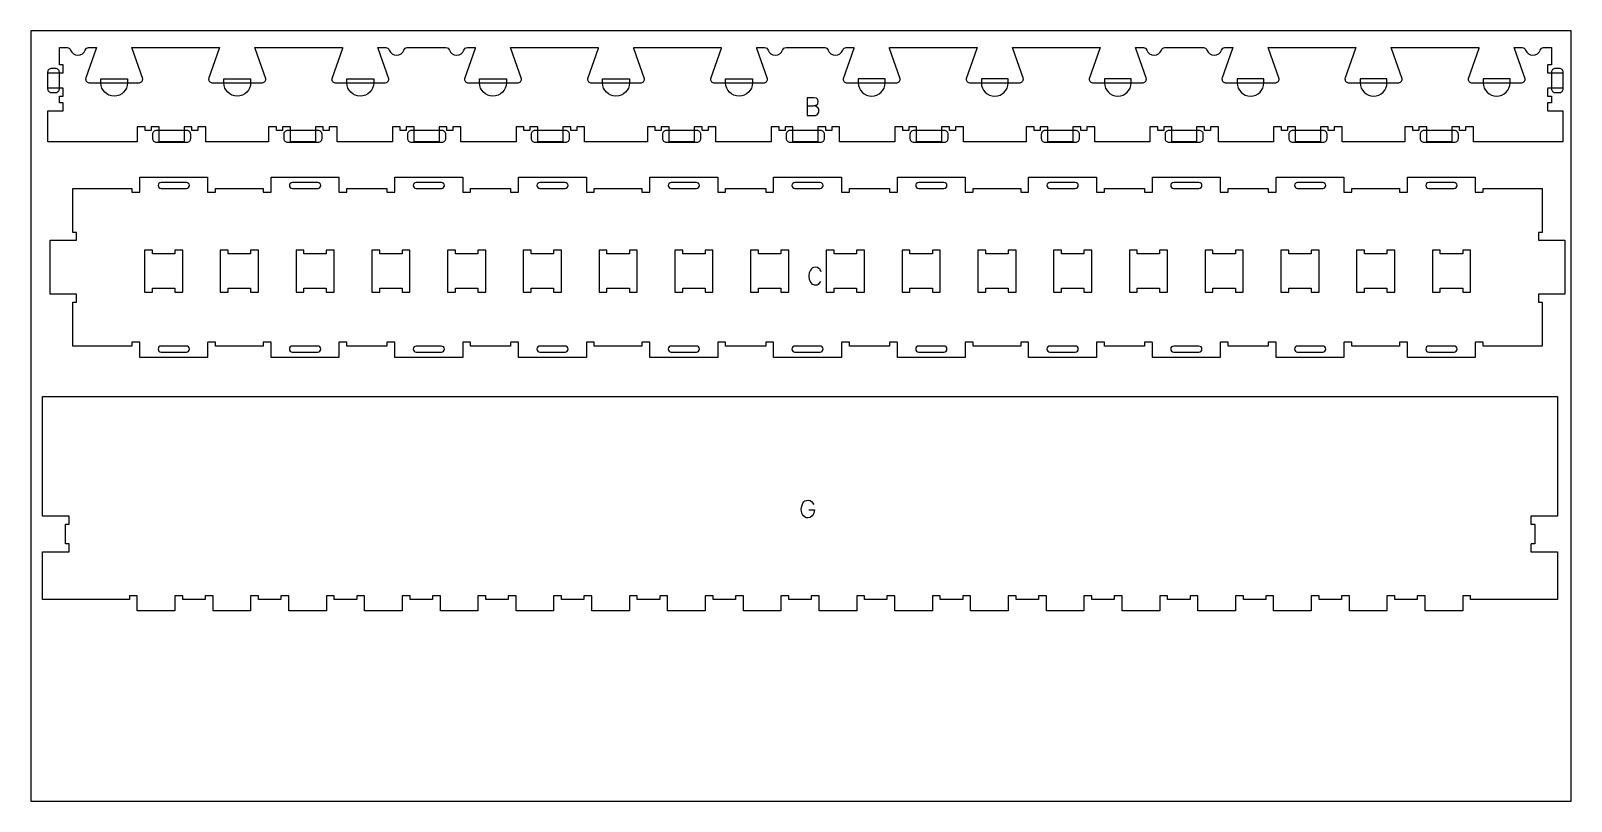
# Model space of a CAD drawing. Header units: millimetres. Extents: x -1220 to 1220, y -1930 to 4127.
# Drawn here: x -1220 to 1220, y -1930 to -710 of the extents above; entities that cross this region are included whole.
import ezdxf

# ---------------------------------------------------------------- set-up
doc = ezdxf.new("R2010")
doc.units = ezdxf.units.MM
for name, color, linetype, true_color in [('0_SHEET_SPRUCEPLY_2440X122', 1, 'Continuous', 0xff0000), ('1_ANYTOOL_1MMDEEP_LABELS_S', 2, 'Continuous', 0xffff00), ('3_ANYTOOL_CUTTHROUGH_INSID', 4, 'Continuous', 0x00ffff), ('4_ANYTOOL_CUTTHROUGH_OUTSI', 5, 'Continuous', 0x0000ff), ('5_ANYTOOL_HALF_MILL_9MM_IN', 3, 'Continuous', 0x00ff00)]:
    doc.layers.add(name, color=color, linetype=linetype, true_color=true_color)

msp = doc.modelspace()

# ---------------------------------------------------------------- linework, layer by layer
at = {"layer": '0_SHEET_SPRUCEPLY_2440X122'}
msp.add_lwpolyline([(-1220, -710), (-1220, -1930), (1220, -1930), (1220, -710)], close=True, dxfattribs=at)
at = {"layer": '1_ANYTOOL_1MMDEEP_LABELS_S'}
for points in [[(9.7, -828.8), (19.6, -828.7), (24.9, -827.3), (25.9, -826.5), (26.7, -825.3), (27.3, -822.1), (26.9, -819.5), (26.4, -818.4), (25.7, -817.6), (24.8, -816.9), (23.8, -816.4), (21, -816.1), (9.7, -816.1)], [(9.7, -816.1), (9.7, -844.1), (18.8, -844.1), (21.1, -844.1), (22.8, -844), (24.2, -843.6), (25.4, -842.8), (26.5, -841.7), (28, -839), (28.5, -836.1), (28.3, -834.3), (27.8, -832.8), (26.9, -831.6), (25.7, -830.7), (22.8, -829.3), (19.6, -828.7)], [(12.3, -1468.4), (21.4, -1468.5), (20.4, -1474), (19.4, -1476.2), (17.9, -1478), (14.5, -1480.5), (10.8, -1481.3), (8.9, -1481.2), (7, -1480.5), (3.7, -1478.1), (2.3, -1476.2), (1.3, -1473.8), (0.5, -1467.8), (1.1, -1462.8), (3, -1458), (4.4, -1456), (6.3, -1454.5), (8.7, -1453.6), (11.4, -1453.3), (14.4, -1453.8), (16.8, -1455.4), (20.3, -1460.2)]]:
    msp.add_lwpolyline(points, dxfattribs=at)
msp.add_lwpolyline([(32, -1091.5, 0.131103), (28.5, -1086.5), (25.9, -1085), (22.8, -1084.5), (20.4, -1084.7), (18.3, -1085.6), (16.5, -1086.9), (15, -1088.9), (13, -1093.4), (12.4, -1098.5), (13.1, -1103.5), (15, -1108.1), (16.5, -1110), (18.4, -1111.4), (20.6, -1112.2), (23.1, -1112.5), (25.8, -1112.1), (28, -1110.9), (31.4, -1107)], format="xyb", dxfattribs=at)
at = {"layer": '3_ANYTOOL_CUTTHROUGH_INSID'}
for points in [[(-973.6, -959.7, 1), (-973.6, -950.2), (-1013.6, -950.2, 1), (-1013.6, -959.7)], [(-765.6, -959.7, 1), (-765.6, -950.2), (-805.6, -950.2, 1), (-805.6, -959.7)], [(-569.6, -959.7, 1), (-569.6, -950.2), (-609.6, -950.2, 1), (-609.6, -959.7)], [(-373.6, -959.7, 1), (-373.6, -950.2), (-413.6, -950.2, 1), (-413.6, -959.7)], [(-165.6, -959.7, 1), (-165.6, -950.2), (-205.6, -950.2, 1), (-205.6, -959.7)], [(-9.6, -959.7), (30.4, -959.7, 1), (30.4, -950.2), (-9.6, -950.2, 1)], [(186.4, -959.7), (226.4, -959.7, 1), (226.4, -950.2), (186.4, -950.2, 1)], [(394.4, -959.7), (434.4, -959.7, 1), (434.4, -950.2), (394.4, -950.2, 1)], [(590.4, -959.7), (630.4, -959.7, 1), (630.4, -950.2), (590.4, -950.2, 1)], [(786.4, -959.7), (826.4, -959.7, 1), (826.4, -950.2), (786.4, -950.2, 1)], [(994.4, -959.7), (1034.4, -959.7, 1), (1034.4, -950.2), (994.4, -950.2, 1)], [(-973.6, -1209.2), (-1013.6, -1209.2, 1), (-1013.6, -1218.7), (-973.6, -1218.7, 1)], [(-765.6, -1209.2), (-805.6, -1209.2, 1), (-805.6, -1218.7), (-765.6, -1218.7, 1)], [(-569.6, -1209.3), (-609.6, -1209.3, 1), (-609.6, -1218.8), (-569.6, -1218.8, 1)], [(-373.6, -1209.2), (-413.6, -1209.2, 1), (-413.6, -1218.7), (-373.6, -1218.7, 1)], [(-165.6, -1209.2), (-205.6, -1209.2, 1), (-205.6, -1218.7), (-165.6, -1218.7, 1)], [(-9.6, -1209.2, 1), (-9.6, -1218.7), (30.4, -1218.7, 1), (30.4, -1209.2)], [(186.4, -1209.2, 1), (186.4, -1218.7), (226.4, -1218.7, 1), (226.4, -1209.2)], [(394.4, -1209.2, 1), (394.4, -1218.7), (434.4, -1218.7, 1), (434.4, -1209.2)], [(590.4, -1209.3, 1), (590.4, -1218.8), (630.4, -1218.8, 1), (630.4, -1209.3)], [(786.4, -1209.2, 1), (786.4, -1218.7), (826.4, -1218.7, 1), (826.4, -1209.2)], [(994.4, -1209.2, 1), (994.4, -1218.7), (1034.4, -1218.7, 1), (1034.4, -1209.2)]]:
    msp.add_lwpolyline(points, format="xyb", close=True, dxfattribs=at)
for points in [[(-1027.4, -1117.7), (-991.9, -1117.7), (-991.9, -1123.7), (-979.4, -1123.7), (-979.4, -1057.2), (-991.9, -1057.2), (-991.9, -1063.2), (-1027.4, -1063.2), (-1027.4, -1057.2), (-1039.9, -1057.2), (-1039.9, -1123.7), (-1027.4, -1123.7)], [(-907.4, -1117.7), (-871.9, -1117.7), (-871.9, -1123.7), (-859.4, -1123.7), (-859.4, -1057.2), (-871.9, -1057.2), (-871.9, -1063.2), (-907.4, -1063.2), (-907.4, -1057.2), (-919.9, -1057.2), (-919.9, -1123.7), (-907.4, -1123.7)], [(-787.4, -1117.7), (-751.9, -1117.7), (-751.9, -1123.7), (-739.4, -1123.7), (-739.4, -1057.2), (-751.9, -1057.2), (-751.9, -1063.2), (-787.4, -1063.2), (-787.4, -1057.2), (-799.9, -1057.2), (-799.9, -1123.7), (-787.4, -1123.7)], [(-667.4, -1117.7), (-631.9, -1117.7), (-631.9, -1123.7), (-619.4, -1123.7), (-619.4, -1057.2), (-631.9, -1057.2), (-631.9, -1063.2), (-667.4, -1063.2), (-667.4, -1057.2), (-679.9, -1057.2), (-679.9, -1123.7), (-667.4, -1123.7)], [(-547.4, -1117.7), (-511.9, -1117.7), (-511.9, -1123.7), (-499.4, -1123.7), (-499.4, -1057.2), (-511.9, -1057.2), (-511.9, -1063.2), (-547.4, -1063.2), (-547.4, -1057.2), (-559.9, -1057.2), (-559.9, -1123.7), (-547.4, -1123.7)], [(-427.4, -1117.7), (-391.9, -1117.7), (-391.9, -1123.7), (-379.4, -1123.7), (-379.4, -1057.2), (-391.9, -1057.2), (-391.9, -1063.2), (-427.4, -1063.2), (-427.4, -1057.2), (-439.9, -1057.2), (-439.9, -1123.7), (-427.4, -1123.7)], [(-307.4, -1117.7), (-271.9, -1117.7), (-271.9, -1123.7), (-259.4, -1123.7), (-259.4, -1057.2), (-271.9, -1057.2), (-271.9, -1063.2), (-307.4, -1063.2), (-307.4, -1057.2), (-319.9, -1057.2), (-319.9, -1123.7), (-307.4, -1123.7)], [(-187.4, -1117.7), (-151.9, -1117.7), (-151.9, -1123.7), (-139.4, -1123.7), (-139.4, -1057.2), (-151.9, -1057.2), (-151.9, -1063.2), (-187.4, -1063.2), (-187.4, -1057.2), (-199.9, -1057.2), (-199.9, -1123.7), (-187.4, -1123.7)], [(-67.4, -1117.7), (-31.9, -1117.7), (-31.9, -1123.7), (-19.4, -1123.7), (-19.4, -1057.2), (-31.9, -1057.2), (-31.9, -1063.2), (-67.4, -1063.2), (-67.4, -1057.2), (-79.9, -1057.2), (-79.9, -1123.7), (-67.4, -1123.7)], [(52.6, -1123.7), (52.6, -1117.7), (88.1, -1117.7), (88.1, -1123.7), (100.6, -1123.7), (100.6, -1057.2), (88.1, -1057.2), (88.1, -1063.2), (52.6, -1063.2), (52.6, -1057.2), (40.1, -1057.2), (40.1, -1123.7)], [(172.6, -1123.7), (172.6, -1117.7), (208.1, -1117.7), (208.1, -1123.7), (220.6, -1123.7), (220.6, -1057.2), (208.1, -1057.2), (208.1, -1063.2), (172.6, -1063.2), (172.6, -1057.2), (160.1, -1057.2), (160.1, -1123.7)], [(292.6, -1123.7), (292.6, -1117.7), (328.1, -1117.7), (328.1, -1123.7), (340.6, -1123.7), (340.6, -1057.2), (328.1, -1057.2), (328.1, -1063.2), (292.6, -1063.2), (292.6, -1057.2), (280.1, -1057.2), (280.1, -1123.7)], [(412.6, -1123.7), (412.6, -1117.7), (448.1, -1117.7), (448.1, -1123.7), (460.6, -1123.7), (460.6, -1057.2), (448.1, -1057.2), (448.1, -1063.2), (412.6, -1063.2), (412.6, -1057.2), (400.1, -1057.2), (400.1, -1123.7)], [(532.6, -1123.7), (532.6, -1117.7), (568.1, -1117.7), (568.1, -1123.7), (580.6, -1123.7), (580.6, -1057.2), (568.1, -1057.2), (568.1, -1063.2), (532.6, -1063.2), (532.6, -1057.2), (520.1, -1057.2), (520.1, -1123.7)], [(652.6, -1123.7), (652.6, -1117.7), (688.1, -1117.7), (688.1, -1123.7), (700.6, -1123.7), (700.6, -1057.2), (688.1, -1057.2), (688.1, -1063.2), (652.6, -1063.2), (652.6, -1057.2), (640.1, -1057.2), (640.1, -1123.7)], [(772.6, -1123.7), (772.6, -1117.7), (808.1, -1117.7), (808.1, -1123.7), (820.6, -1123.7), (820.6, -1057.2), (808.1, -1057.2), (808.1, -1063.2), (772.6, -1063.2), (772.6, -1057.2), (760.1, -1057.2), (760.1, -1123.7)], [(892.6, -1123.7), (892.6, -1117.7), (928.1, -1117.7), (928.1, -1123.7), (940.6, -1123.7), (940.6, -1057.2), (928.1, -1057.2), (928.1, -1063.2), (892.6, -1063.2), (892.6, -1057.2), (880.1, -1057.2), (880.1, -1123.7)], [(1012.6, -1123.7), (1012.6, -1117.7), (1048.1, -1117.7), (1048.1, -1123.7), (1060.6, -1123.7), (1060.6, -1057.2), (1048.1, -1057.2), (1048.1, -1063.2), (1012.6, -1063.2), (1012.6, -1057.2), (1000.1, -1057.2), (1000.1, -1123.7)]]:
    msp.add_lwpolyline(points, close=True, dxfattribs=at)
at = {"layer": '4_ANYTOOL_CUTTHROUGH_OUTSI'}
for points in [[(-23.7, -736.5), (37.6, -736.5, -0.317837), (43, -740.4, 0.707107), (66.1, -740.4, -0.317837), (71.5, -736.5), (83.9, -736.5), (83.7, -737.9), (66.8, -786.2), (66.8, -786.3, 0.414214), (73, -792.5), (151, -792.5, 0.414214), (157.3, -786.3), (157.3, -786.2), (140.4, -737.9), (140.1, -736.5), (278.8, -736.5), (278.6, -737.9), (261.7, -786.2), (261.7, -786.3, 0.414214), (267.9, -792.5), (345.9, -792.5, 0.414214), (352.2, -786.3), (352.2, -786.2), (335.3, -737.9), (335, -736.5), (473.7, -736.5), (473.5, -737.9), (456.6, -786.2), (456.6, -786.3, 0.414214), (462.8, -792.5), (540.8, -792.5, 0.414214), (547.1, -786.3), (547.1, -786.2), (530.2, -737.9), (529.9, -736.5), (542.3, -736.5, -0.317837), (547.8, -740.4, 0.707107), (570.9, -740.4, -0.317837), (576.3, -736.5), (637.6, -736.5, -0.317837), (643, -740.4, 0.707107), (666.1, -740.4, -0.317837), (671.5, -736.5), (683.9, -736.5), (683.7, -737.9), (666.8, -786.2), (666.8, -786.3, 0.414214), (673, -792.5), (751, -792.5, 0.414214), (757.3, -786.3), (757.3, -786.2), (740.4, -737.9), (740.1, -736.5), (878.8, -736.5), (878.6, -737.9), (861.7, -786.2), (861.7, -786.3, 0.414214), (867.9, -792.5), (945.9, -792.5, 0.414214), (952.2, -786.3), (952.2, -786.2), (935.3, -737.9), (935, -736.5), (1073.7, -736.5), (1073.5, -737.9), (1056.6, -786.2), (1056.6, -786.3, 0.414214), (1062.8, -792.5), (1140.8, -792.5, 0.414214), (1147.1, -786.3), (1147.1, -786.2), (1130.2, -737.9), (1129.9, -736.5), (1142.3, -736.5, -0.317837), (1147.8, -740.4, 0.707107), (1170.9, -740.4, -0.317837), (1176.3, -736.5), (1188.7, -736.5), (1188.7, -764), (1182.9, -764, 0.414214), (1182.7, -764.3), (1182.7, -776.3, 0.414214), (1182.9, -776.5), (1206.7, -776.5), (1206.7, -801), (1182.9, -801, 0.414214), (1182.7, -801.3), (1182.7, -813.3, 0.414214), (1182.9, -813.5), (1188.7, -813.5), (1188.7, -824), (1182.9, -824, 0.414214), (1182.7, -824.3), (1182.7, -836.3, 0.414214), (1182.9, -836.5), (1206.7, -836.5), (1206.7, -886), (1065.2, -886), (1065.2, -862.3, 0.414214), (1064.9, -862), (1052.9, -862, 0.414214), (1052.7, -862.3), (1052.7, -868), (1043.2, -868), (1043.2, -862.3, 0.414214), (1042.9, -862), (1030.9, -862, 0.414214), (1030.7, -862.3), (1030.7, -886), (991.2, -886), (991.2, -862.3, 0.414214), (990.9, -862), (978.9, -862, 0.414214), (978.7, -862.3), (978.7, -868), (969.2, -868), (969.2, -862.3, 0.414214), (968.9, -862), (956.9, -862, 0.414214), (956.7, -862.3), (956.7, -886), (857.2, -886), (857.2, -862.3, 0.414214), (856.9, -862), (844.9, -862, 0.414214), (844.7, -862.3), (844.7, -868), (835.2, -868), (835.2, -862.3, 0.414214), (834.9, -862), (822.9, -862, 0.414214), (822.7, -862.3), (822.7, -886), (783.2, -886), (783.2, -862.3, 0.414214), (782.9, -862), (770.9, -862, 0.414214), (770.7, -862.3), (770.7, -868), (761.2, -868), (761.2, -862.3, 0.414214), (760.9, -862), (748.9, -862, 0.414214), (748.7, -862.3), (748.7, -886), (661.2, -886), (661.2, -862.3, 0.414214), (660.9, -862), (648.9, -862, 0.414214), (648.7, -862.3), (648.7, -868), (639.2, -868), (639.2, -862.3, 0.414214), (638.9, -862), (626.9, -862, 0.414214), (626.7, -862.3), (626.7, -886), (587.2, -886), (587.2, -862.3, 0.414214), (586.9, -862), (574.9, -862, 0.414214), (574.7, -862.3), (574.7, -868), (565.2, -868), (565.2, -862.3, 0.414214), (564.9, -862), (552.9, -862, 0.414214), (552.7, -862.3), (552.7, -886), (465.2, -886), (465.2, -862.3, 0.414214), (464.9, -862), (452.9, -862, 0.414214), (452.7, -862.3), (452.7, -868), (443.2, -868), (443.2, -862.3, 0.414214), (442.9, -862), (430.9, -862, 0.414214), (430.7, -862.3), (430.7, -886), (391.2, -886), (391.2, -862.3, 0.414214), (390.9, -862), (378.9, -862, 0.414214), (378.7, -862.3), (378.7, -868), (369.2, -868), (369.2, -862.3, 0.414214), (368.9, -862), (356.9, -862, 0.414214), (356.7, -862.3), (356.7, -886), (257.2, -886), (257.2, -862.3, 0.414214), (256.9, -862), (244.9, -862, 0.414214), (244.7, -862.3), (244.7, -868), (235.2, -868), (235.2, -862.3, 0.414214), (234.9, -862), (222.9, -862, 0.414214), (222.7, -862.3), (222.7, -886), (183.2, -886), (183.2, -862.3, 0.414214), (182.9, -862), (170.9, -862, 0.414214), (170.7, -862.3), (170.7, -868), (161.2, -868), (161.2, -862.3, 0.414214), (160.9, -862), (148.9, -862, 0.414214), (148.7, -862.3), (148.7, -886), (61.2, -886), (61.2, -862.3, 0.414214), (60.9, -862), (48.9, -862, 0.414214), (48.7, -862.3), (48.7, -868), (39.2, -868), (39.2, -862.3, 0.414214), (38.9, -862), (26.9, -862, 0.414214), (26.7, -862.3), (26.7, -886), (-12.8, -886), (-12.8, -862.3, 0.414214), (-13.1, -862), (-25.1, -862, 0.414214), (-25.3, -862.3), (-25.3, -868), (-34.8, -868), (-34.8, -862.3, 0.414214), (-35.1, -862), (-47.1, -862, 0.414214), (-47.3, -862.3), (-47.3, -886), (-134.8, -886), (-134.8, -862.3, 0.414214), (-135.1, -862), (-147.1, -862, 0.414214), (-147.3, -862.3), (-147.3, -868), (-156.8, -868), (-156.8, -862.3, 0.414214), (-157.1, -862), (-169.1, -862, 0.414214), (-169.3, -862.3), (-169.3, -886), (-208.8, -886), (-208.8, -862.3, 0.414214), (-209.1, -862), (-221.1, -862, 0.414214), (-221.3, -862.3), (-221.3, -868), (-230.8, -868), (-230.8, -862.3, 0.414214), (-231.1, -862), (-243.1, -862, 0.414214), (-243.3, -862.3), (-243.3, -886), (-342.8, -886), (-342.8, -862.3, 0.414214), (-343.1, -862), (-355.1, -862, 0.414214), (-355.3, -862.3), (-355.3, -868), (-364.8, -868), (-364.8, -862.3, 0.414214), (-365.1, -862), (-377.1, -862, 0.414214), (-377.3, -862.3), (-377.3, -886), (-416.8, -886), (-416.8, -862.3, 0.414214), (-417.1, -862), (-429.1, -862, 0.414214), (-429.3, -862.3), (-429.3, -868), (-438.8, -868), (-438.8, -862.3, 0.414214), (-439.1, -862), (-451.1, -862, 0.414214), (-451.3, -862.3), (-451.3, -886), (-538.8, -886), (-538.8, -862.3, 0.414214), (-539.1, -862), (-551.1, -862, 0.414214), (-551.3, -862.3), (-551.3, -868), (-560.8, -868), (-560.8, -862.3, 0.414214), (-561.1, -862), (-573.1, -862, 0.414214), (-573.3, -862.3), (-573.3, -886), (-612.8, -886), (-612.8, -862.3, 0.414214), (-613.1, -862), (-625.1, -862, 0.414214), (-625.3, -862.3), (-625.3, -868), (-634.8, -868), (-634.8, -862.3, 0.414214), (-635.1, -862), (-647.1, -862, 0.414214), (-647.3, -862.3), (-647.3, -886), (-734.8, -886), (-734.8, -862.3, 0.414214), (-735.1, -862), (-747.1, -862, 0.414214), (-747.3, -862.3), (-747.3, -868), (-756.8, -868), (-756.8, -862.3, 0.414214), (-757.1, -862), (-769.1, -862, 0.414214), (-769.3, -862.3), (-769.3, -886), (-808.8, -886), (-808.8, -862.3, 0.414214), (-809.1, -862), (-821.1, -862, 0.414214), (-821.3, -862.3), (-821.3, -868), (-830.8, -868), (-830.8, -862.3, 0.414214), (-831.1, -862), (-843.1, -862, 0.414214), (-843.3, -862.3), (-843.3, -886), (-942.8, -886), (-942.8, -862.3, 0.414214), (-943.1, -862), (-955.1, -862, 0.414214), (-955.3, -862.3), (-955.3, -868), (-964.8, -868), (-964.8, -862.3, 0.414214), (-965.1, -862), (-977.1, -862, 0.414214), (-977.3, -862.3), (-977.3, -886), (-1016.8, -886), (-1016.8, -862.3, 0.414214), (-1017.1, -862), (-1029.1, -862, 0.414214), (-1029.3, -862.3), (-1029.3, -868), (-1038.8, -868), (-1038.8, -862.3, 0.414214), (-1039.1, -862), (-1051.1, -862, 0.414214), (-1051.3, -862.3), (-1051.3, -886), (-1192.8, -886), (-1192.8, -836.5), (-1169.1, -836.5, 0.414214), (-1168.8, -836.3), (-1168.8, -824.3, 0.414214), (-1169.1, -824), (-1174.8, -824), (-1174.8, -813.5), (-1169.1, -813.5, 0.414214), (-1168.8, -813.3), (-1168.8, -801.3, 0.414214), (-1169.1, -801), (-1192.8, -801), (-1192.8, -776.5), (-1169.1, -776.5, 0.414214), (-1168.8, -776.3), (-1168.8, -764.3, 0.414214), (-1169.1, -764), (-1174.8, -764), (-1174.8, -736.5), (-1162.4, -736.5, -0.317837), (-1157, -740.4, 0.707107), (-1133.9, -740.4, -0.317837), (-1128.5, -736.5), (-1116.1, -736.5), (-1116.3, -737.9), (-1133.2, -786.2), (-1133.2, -786.3, 0.414214), (-1127, -792.5), (-1049, -792.5, 0.414214), (-1042.7, -786.3), (-1042.7, -786.2), (-1059.6, -737.9), (-1059.9, -736.5), (-921.2, -736.5), (-921.4, -737.9), (-938.3, -786.2), (-938.3, -786.3, 0.414214), (-932.1, -792.5), (-854.1, -792.5, 0.414214), (-847.8, -786.3), (-847.8, -786.2), (-864.7, -737.9), (-865, -736.5), (-726.3, -736.5), (-726.5, -737.9), (-743.4, -786.2), (-743.4, -786.3, 0.414214), (-737.2, -792.5), (-659.2, -792.5, 0.414214), (-652.9, -786.3), (-652.9, -786.2), (-669.8, -737.9), (-670.1, -736.5), (-657.7, -736.5, -0.317837), (-652.2, -740.4, 0.707107), (-629.1, -740.4, -0.317837), (-623.7, -736.5), (-562.4, -736.5, -0.317837), (-557, -740.4, 0.707107), (-533.9, -740.4, -0.317837), (-528.5, -736.5), (-516.1, -736.5), (-516.3, -737.9), (-533.2, -786.2), (-533.2, -786.3, 0.414214), (-527, -792.5), (-449, -792.5, 0.414214), (-442.7, -786.3), (-442.7, -786.2), (-459.6, -737.9), (-459.9, -736.5), (-321.2, -736.5), (-321.4, -737.9), (-338.3, -786.2), (-338.3, -786.3, 0.414214), (-332.1, -792.5), (-254.1, -792.5, 0.414214), (-247.8, -786.3), (-247.8, -786.2), (-264.7, -737.9), (-265, -736.5), (-126.3, -736.5), (-126.5, -737.9), (-143.4, -786.2), (-143.4, -786.3, 0.414214), (-137.2, -792.5), (-59.2, -792.5, 0.414214), (-52.9, -786.3), (-52.9, -786.2), (-69.8, -737.9), (-70.1, -736.5), (-57.7, -736.5, -0.317837), (-52.2, -740.4, 0.707107), (-29.1, -740.4, -0.317837)], [(-119.4, -1203.5, 0.414214), (-119.6, -1203.2), (-131.6, -1203.2, 0.414214), (-131.9, -1203.5), (-131.9, -1227.2), (-239.4, -1227.2), (-239.4, -1203.5, 0.414214), (-239.6, -1203.2), (-251.6, -1203.2, 0.414214), (-251.9, -1203.5), (-251.9, -1209.2), (-327.4, -1209.2), (-327.4, -1203.5, 0.414214), (-327.6, -1203.2), (-339.6, -1203.2, 0.414214), (-339.9, -1203.5), (-339.9, -1227.2), (-447.4, -1227.2), (-447.4, -1203.5, 0.414214), (-447.6, -1203.2), (-459.6, -1203.2, 0.414214), (-459.9, -1203.5), (-459.9, -1209.2), (-523.4, -1209.3), (-523.4, -1203.5, 0.414214), (-523.6, -1203.3), (-535.6, -1203.3, 0.414214), (-535.9, -1203.5), (-535.9, -1227.3), (-643.4, -1227.3), (-643.4, -1203.5, 0.414214), (-643.6, -1203.3), (-655.6, -1203.3, 0.414214), (-655.9, -1203.5), (-655.9, -1209.3), (-719.4, -1209.2), (-719.4, -1203.5, 0.414214), (-719.6, -1203.2), (-731.6, -1203.2, 0.414214), (-731.9, -1203.5), (-731.9, -1227.2), (-839.4, -1227.2), (-839.4, -1203.5, 0.414214), (-839.6, -1203.2), (-851.6, -1203.2, 0.414214), (-851.9, -1203.5), (-851.9, -1209.2), (-927.4, -1209.2), (-927.4, -1203.5, 0.414214), (-927.6, -1203.2), (-939.6, -1203.2, 0.414214), (-939.9, -1203.5), (-939.9, -1227.2), (-1047.4, -1227.2), (-1047.4, -1203.5, 0.414214), (-1047.6, -1203.2), (-1059.6, -1203.2, 0.414214), (-1059.9, -1203.5), (-1059.9, -1209.2), (-1153.4, -1209.2), (-1153.4, -1139.7), (-1147.6, -1139.7, 0.414214), (-1147.4, -1139.5), (-1147.4, -1127.5, 0.414214), (-1147.6, -1127.2), (-1189.4, -1127.2), (-1189.4, -1041.7), (-1147.6, -1041.7, 0.414214), (-1147.4, -1041.5), (-1147.4, -1029.5, 0.414214), (-1147.6, -1029.2), (-1153.4, -1029.2), (-1153.4, -959.7), (-1059.9, -959.7), (-1059.9, -965.5, 0.414214), (-1059.6, -965.7), (-1047.6, -965.7, 0.414214), (-1047.4, -965.5), (-1047.4, -941.7), (-939.9, -941.7), (-939.9, -965.5, 0.414214), (-939.6, -965.7), (-927.6, -965.7, 0.414214), (-927.4, -965.5), (-927.4, -959.7), (-851.9, -959.7), (-851.9, -965.5, 0.414214), (-851.6, -965.7), (-839.6, -965.7, 0.414214), (-839.4, -965.5), (-839.4, -941.7), (-731.9, -941.7), (-731.9, -965.5, 0.414214), (-731.6, -965.7), (-719.6, -965.7, 0.414214), (-719.4, -965.5), (-719.4, -959.7), (-655.9, -959.7), (-655.9, -965.4, 0.414214), (-655.6, -965.7), (-643.6, -965.7, 0.414214), (-643.4, -965.4), (-643.4, -941.7), (-535.9, -941.7), (-535.9, -965.4, 0.414214), (-535.6, -965.7), (-523.6, -965.7, 0.414214), (-523.4, -965.4), (-523.4, -959.7), (-459.9, -959.7), (-459.9, -965.5, 0.414214), (-459.6, -965.7), (-447.6, -965.7, 0.414214), (-447.4, -965.5), (-447.4, -941.7), (-339.9, -941.7), (-339.9, -965.5, 0.414214), (-339.6, -965.7), (-327.6, -965.7, 0.414214), (-327.4, -965.5), (-327.4, -959.7), (-251.9, -959.7), (-251.9, -965.5, 0.414214), (-251.6, -965.7), (-239.6, -965.7, 0.414214), (-239.4, -965.5), (-239.4, -941.7), (-131.9, -941.7), (-131.9, -965.5, 0.414214), (-131.6, -965.7), (-119.6, -965.7, 0.414214), (-119.4, -965.5), (-119.4, -959.7), (-55.9, -959.7), (-55.9, -965.5, 0.414214), (-55.6, -965.7), (-43.6, -965.7, 0.414214), (-43.4, -965.5), (-43.4, -941.7), (64.1, -941.7), (64.1, -965.5, 0.414214), (64.4, -965.7), (76.4, -965.7, 0.414214), (76.6, -965.5), (76.6, -959.7), (140.1, -959.7), (140.1, -965.5, 0.414214), (140.4, -965.7), (152.4, -965.7, 0.414214), (152.6, -965.5), (152.6, -941.7), (260.1, -941.7), (260.1, -965.5, 0.414214), (260.4, -965.7), (272.4, -965.7, 0.414214), (272.6, -965.5), (272.6, -959.7), (348.1, -959.7), (348.1, -965.5, 0.414214), (348.4, -965.7), (360.4, -965.7, 0.414214), (360.6, -965.5), (360.6, -941.7), (468.1, -941.7), (468.1, -965.5, 0.414214), (468.4, -965.7), (480.4, -965.7, 0.414214), (480.6, -965.5), (480.6, -959.7), (544.1, -959.7), (544.1, -965.4, 0.414214), (544.4, -965.7), (556.4, -965.7, 0.414214), (556.6, -965.4), (556.6, -941.7), (664.1, -941.7), (664.1, -965.4, 0.414214), (664.4, -965.7), (676.4, -965.7, 0.414214), (676.6, -965.4), (676.6, -959.7), (740.1, -959.7), (740.1, -965.5, 0.414214), (740.4, -965.7), (752.4, -965.7, 0.414214), (752.6, -965.5), (752.6, -941.7), (860.1, -941.7), (860.1, -965.5, 0.414214), (860.4, -965.7), (872.4, -965.7, 0.414214), (872.6, -965.5), (872.6, -959.7), (948.1, -959.7), (948.1, -965.5, 0.414214), (948.4, -965.7), (960.4, -965.7, 0.414214), (960.6, -965.5), (960.6, -941.7), (1068.1, -941.7), (1068.1, -965.5, 0.414214), (1068.4, -965.7), (1080.4, -965.7, 0.414214), (1080.6, -965.5), (1080.6, -959.7), (1174.1, -959.7), (1174.1, -1029.2), (1168.4, -1029.2, 0.414214), (1168.1, -1029.5), (1168.1, -1041.5, 0.414214), (1168.4, -1041.7), (1210.1, -1041.7), (1210.1, -1127.2), (1168.4, -1127.2, 0.414214), (1168.1, -1127.5), (1168.1, -1139.5, 0.414214), (1168.4, -1139.7), (1174.1, -1139.7), (1174.1, -1209.2), (1080.6, -1209.2), (1080.6, -1203.5, 0.414214), (1080.4, -1203.2), (1068.4, -1203.2, 0.414214), (1068.1, -1203.5), (1068.1, -1227.2), (960.6, -1227.2), (960.6, -1203.5, 0.414214), (960.4, -1203.2), (948.4, -1203.2, 0.414214), (948.1, -1203.5), (948.1, -1209.2), (872.6, -1209.2), (872.6, -1203.5, 0.414214), (872.4, -1203.2), (860.4, -1203.2, 0.414214), (860.1, -1203.5), (860.1, -1227.2), (752.6, -1227.2), (752.6, -1203.5, 0.414214), (752.4, -1203.2), (740.4, -1203.2, 0.414214), (740.1, -1203.5), (740.1, -1209.2), (676.6, -1209.3), (676.6, -1203.5, 0.414214), (676.4, -1203.3), (664.4, -1203.3, 0.414214), (664.1, -1203.5), (664.1, -1227.3), (556.6, -1227.3), (556.6, -1203.5, 0.414214), (556.4, -1203.3), (544.4, -1203.3, 0.414214), (544.1, -1203.5), (544.1, -1209.3), (480.6, -1209.2), (480.6, -1203.5, 0.414214), (480.4, -1203.2), (468.4, -1203.2, 0.414214), (468.1, -1203.5), (468.1, -1227.2), (360.6, -1227.2), (360.6, -1203.5, 0.414214), (360.4, -1203.2), (348.4, -1203.2, 0.414214), (348.1, -1203.5), (348.1, -1209.2), (272.6, -1209.2), (272.6, -1203.5, 0.414214), (272.4, -1203.2), (260.4, -1203.2, 0.414214), (260.1, -1203.5), (260.1, -1227.2), (152.6, -1227.2), (152.6, -1203.5, 0.414214), (152.4, -1203.2), (140.4, -1203.2, 0.414214), (140.1, -1203.5), (140.1, -1209.2), (76.6, -1209.2), (76.6, -1203.5, 0.414214), (76.4, -1203.2), (64.4, -1203.2, 0.414214), (64.1, -1203.5), (64.1, -1227.2), (-43.4, -1227.2), (-43.4, -1203.5, 0.414214), (-43.6, -1203.2), (-55.6, -1203.2, 0.414214), (-55.9, -1203.5), (-55.9, -1209.2), (-119.4, -1209.2)], [(1060.7, -1605, 0.414214), (1060.5, -1604.7), (1048.5, -1604.7, 0.414214), (1048.2, -1605), (1048.2, -1628.7), (988.7, -1628.7), (988.7, -1605, 0.414214), (988.5, -1604.7), (976.5, -1604.7, 0.414214), (976.2, -1605), (976.2, -1610.7), (940.7, -1610.7), (940.7, -1605, 0.414214), (940.5, -1604.7), (928.5, -1604.7, 0.414214), (928.2, -1605), (928.2, -1628.7), (868.7, -1628.7), (868.7, -1605, 0.414214), (868.5, -1604.7), (856.5, -1604.7, 0.414214), (856.2, -1605), (856.2, -1610.7), (820.7, -1610.7), (820.7, -1605, 0.414214), (820.5, -1604.7), (808.5, -1604.7, 0.414214), (808.2, -1605), (808.2, -1628.7), (748.7, -1628.7), (748.7, -1605, 0.414214), (748.5, -1604.7), (736.5, -1604.7, 0.414214), (736.2, -1605), (736.2, -1610.7), (700.7, -1610.7), (700.7, -1605, 0.414214), (700.5, -1604.7), (688.5, -1604.7, 0.414214), (688.2, -1605), (688.2, -1628.7), (628.7, -1628.7), (628.7, -1605, 0.414214), (628.5, -1604.7), (616.5, -1604.7, 0.414214), (616.2, -1605), (616.2, -1610.7), (580.7, -1610.7), (580.7, -1605, 0.414214), (580.5, -1604.7), (568.5, -1604.7, 0.414214), (568.2, -1605), (568.2, -1628.7), (508.7, -1628.7), (508.7, -1605, 0.414214), (508.5, -1604.7), (496.5, -1604.7, 0.414214), (496.2, -1605), (496.2, -1610.7), (460.7, -1610.7), (460.7, -1605, 0.414214), (460.5, -1604.7), (448.5, -1604.7, 0.414214), (448.2, -1605), (448.2, -1628.7), (388.7, -1628.7), (388.7, -1605, 0.414214), (388.5, -1604.7), (376.5, -1604.7, 0.414214), (376.2, -1605), (376.2, -1610.7), (340.7, -1610.7), (340.7, -1605, 0.414214), (340.5, -1604.7), (328.5, -1604.7, 0.414214), (328.2, -1605), (328.2, -1628.7), (268.7, -1628.7), (268.7, -1605, 0.414214), (268.5, -1604.7), (256.5, -1604.7, 0.414214), (256.2, -1605), (256.2, -1610.7), (220.7, -1610.7), (220.7, -1605, 0.414213), (220.5, -1604.7), (208.5, -1604.7, 0.414214), (208.2, -1605), (208.2, -1628.7), (148.7, -1628.7), (148.7, -1605, 0.414214), (148.5, -1604.7), (136.5, -1604.7, 0.414214), (136.2, -1605), (136.2, -1610.7), (100.7, -1610.7), (100.7, -1605, 0.414213), (100.5, -1604.7), (88.5, -1604.7, 0.414214), (88.2, -1605), (88.2, -1628.7), (28.7, -1628.7), (28.7, -1605, 0.414214), (28.5, -1604.7), (16.5, -1604.7, 0.414214), (16.2, -1605), (16.2, -1610.7), (-19.3, -1610.7), (-19.3, -1605, 0.414214), (-19.5, -1604.7), (-31.5, -1604.7, 0.414214), (-31.8, -1605), (-31.8, -1628.7), (-91.3, -1628.7), (-91.3, -1605, 0.414214), (-91.5, -1604.7), (-103.5, -1604.7, 0.414214), (-103.8, -1605), (-103.8, -1610.7), (-139.3, -1610.7), (-139.3, -1605, 0.414214), (-139.5, -1604.7), (-151.5, -1604.7, 0.414214), (-151.8, -1605), (-151.8, -1628.7), (-211.3, -1628.7), (-211.3, -1605, 0.414214), (-211.5, -1604.7), (-223.5, -1604.7, 0.414214), (-223.8, -1605), (-223.8, -1610.7), (-259.3, -1610.7), (-259.3, -1605, 0.414214), (-259.5, -1604.7), (-271.5, -1604.7, 0.414214), (-271.8, -1605), (-271.8, -1628.7), (-331.3, -1628.7), (-331.3, -1605, 0.414214), (-331.5, -1604.7), (-343.5, -1604.7, 0.414214), (-343.8, -1605), (-343.8, -1610.7), (-379.3, -1610.7), (-379.3, -1605, 0.414214), (-379.5, -1604.7), (-391.5, -1604.7, 0.414214), (-391.8, -1605), (-391.8, -1628.7), (-451.3, -1628.7), (-451.3, -1605, 0.414214), (-451.5, -1604.7), (-463.5, -1604.7, 0.414214), (-463.8, -1605), (-463.8, -1610.7), (-499.3, -1610.7), (-499.3, -1605, 0.414214), (-499.5, -1604.7), (-511.5, -1604.7, 0.414214), (-511.8, -1605), (-511.8, -1628.7), (-571.3, -1628.7), (-571.3, -1605, 0.414214), (-571.5, -1604.7), (-583.5, -1604.7, 0.414214), (-583.8, -1605), (-583.8, -1610.7), (-619.3, -1610.7), (-619.3, -1605, 0.414214), (-619.5, -1604.7), (-631.5, -1604.7, 0.414214), (-631.8, -1605), (-631.8, -1628.7), (-691.3, -1628.7), (-691.3, -1605, 0.414214), (-691.5, -1604.7), (-703.5, -1604.7, 0.414214), (-703.8, -1605), (-703.8, -1610.7), (-739.3, -1610.7), (-739.3, -1605, 0.414214), (-739.5, -1604.7), (-751.5, -1604.7, 0.414214), (-751.8, -1605), (-751.8, -1628.7), (-811.3, -1628.7), (-811.3, -1605, 0.414214), (-811.5, -1604.7), (-823.5, -1604.7, 0.414214), (-823.8, -1605), (-823.8, -1610.7), (-859.3, -1610.7), (-859.3, -1605, 0.414214), (-859.5, -1604.7), (-871.5, -1604.7, 0.414214), (-871.8, -1605), (-871.8, -1628.7), (-931.3, -1628.7), (-931.3, -1605, 0.414214), (-931.5, -1604.7), (-943.5, -1604.7, 0.414214), (-943.8, -1605), (-943.8, -1610.7), (-979.3, -1610.7), (-979.3, -1605, 0.414214), (-979.5, -1604.7), (-991.5, -1604.7, 0.414214), (-991.8, -1605), (-991.8, -1628.7), (-1051.3, -1628.7), (-1051.3, -1605, 0.414214), (-1051.5, -1604.7), (-1063.5, -1604.7, 0.414214), (-1063.8, -1605), (-1063.8, -1610.7), (-1201.3, -1610.7), (-1201.3, -1535.2), (-1159.5, -1535.2, 0.414214), (-1159.3, -1535), (-1159.3, -1523, 0.414214), (-1159.5, -1522.7), (-1165.3, -1522.7), (-1165.3, -1491.2), (-1159.5, -1491.2, 0.414214), (-1159.3, -1491), (-1159.3, -1479, 0.414214), (-1159.5, -1478.7), (-1201.3, -1478.7), (-1201.3, -1289.2), (1198.2, -1289.2), (1198.2, -1478.7), (1156.5, -1478.7, 0.414214), (1156.2, -1479), (1156.2, -1491, 0.414214), (1156.5, -1491.2), (1162.2, -1491.2), (1162.2, -1522.7), (1156.5, -1522.7, 0.414214), (1156.2, -1523), (1156.2, -1535, 0.414214), (1156.5, -1535.2), (1198.2, -1535.2), (1198.2, -1610.7), (1060.7, -1610.7)]]:
    msp.add_lwpolyline(points, format="xyb", close=True, dxfattribs=at)
at = {"layer": '5_ANYTOOL_HALF_MILL_9MM_IN'}
for points in [[(-1187.3, -769.7, 0.414214), (-1193.3, -775.7), (-1193.3, -801.9, 0.414214), (-1187.3, -807.9), (-1180.8, -807.9, 0.414214), (-1174.8, -801.9), (-1174.8, -775.7, 0.414214), (-1180.8, -769.7)], [(1194.7, -769.7, 0.414214), (1188.7, -775.7), (1188.7, -801.9, 0.414214), (1194.7, -807.9), (1201.2, -807.9, 0.414214), (1207.2, -801.9), (1207.2, -775.7, 0.414214), (1201.2, -769.7)], [(-1066.7, -792.3, -1), (-1109.2, -792.3), (-1109.2, -786), (-1066.7, -786)], [(-871.8, -792.3, -1), (-914.3, -792.3), (-914.3, -786), (-871.8, -786)], [(-676.9, -792.3, -1), (-719.4, -792.3), (-719.4, -786), (-676.9, -786)], [(-466.7, -792.3, -1), (-509.2, -792.3), (-509.2, -786), (-466.7, -786)], [(-271.8, -792.3, -1), (-314.3, -792.3), (-314.3, -786), (-271.8, -786)], [(-76.9, -792.3, -1), (-119.4, -792.3), (-119.4, -786), (-76.9, -786)], [(90.8, -792.3, 1), (133.3, -792.3), (133.3, -786), (90.8, -786)], [(285.7, -792.3, 1), (328.2, -792.3), (328.2, -786), (285.7, -786)], [(480.6, -792.3, 1), (523.1, -792.3), (523.1, -786), (480.6, -786)], [(690.8, -792.3, 1), (733.3, -792.3), (733.3, -786), (690.8, -786)], [(885.7, -792.3, 1), (928.2, -792.3), (928.2, -786), (885.7, -786)], [(1080.6, -792.3, 1), (1123.1, -792.3), (1123.1, -786), (1080.6, -786)], [(-1021.4, -868, 0.414214), (-1027.4, -874), (-1027.4, -880.5, 0.414214), (-1021.4, -886.5), (-972.7, -886.5, 0.414214), (-966.7, -880.5), (-966.7, -874, 0.414214), (-972.7, -868)], [(-813.4, -868, 0.414214), (-819.4, -874), (-819.4, -880.5, 0.414214), (-813.4, -886.5), (-764.7, -886.5, 0.414214), (-758.7, -880.5), (-758.7, -874, 0.414214), (-764.7, -868)], [(-617.4, -868, 0.414214), (-623.4, -874), (-623.4, -880.5, 0.414214), (-617.4, -886.5), (-568.7, -886.5, 0.414214), (-562.7, -880.5), (-562.7, -874, 0.414214), (-568.7, -868)], [(-421.4, -868, 0.414214), (-427.4, -874), (-427.4, -880.5, 0.414214), (-421.4, -886.5), (-372.7, -886.5, 0.414214), (-366.7, -880.5), (-366.7, -874, 0.414214), (-372.7, -868)], [(-213.4, -868, 0.414214), (-219.4, -874), (-219.4, -880.5, 0.414214), (-213.4, -886.5), (-164.7, -886.5, 0.414214), (-158.7, -880.5), (-158.7, -874, 0.414214), (-164.7, -868)], [(-17.4, -868, 0.414214), (-23.4, -874), (-23.4, -880.5, 0.414214), (-17.4, -886.5), (31.3, -886.5, 0.414214), (37.3, -880.5), (37.3, -874, 0.414214), (31.3, -868)], [(178.6, -868, 0.414214), (172.6, -874), (172.6, -880.5, 0.414214), (178.6, -886.5), (227.3, -886.5, 0.414214), (233.3, -880.5), (233.3, -874, 0.414214), (227.3, -868)], [(386.6, -868, 0.414214), (380.6, -874), (380.6, -880.5, 0.414214), (386.6, -886.5), (435.3, -886.5, 0.414214), (441.3, -880.5), (441.3, -874, 0.414214), (435.3, -868)], [(582.6, -868, 0.414214), (576.6, -874), (576.6, -880.5, 0.414214), (582.6, -886.5), (631.3, -886.5, 0.414214), (637.3, -880.5), (637.3, -874, 0.414214), (631.3, -868)], [(778.6, -868, 0.414214), (772.6, -874), (772.6, -880.5, 0.414214), (778.6, -886.5), (827.3, -886.5, 0.414214), (833.3, -880.5), (833.3, -874, 0.414214), (827.3, -868)], [(986.6, -868, 0.414214), (980.6, -874), (980.6, -880.5, 0.414214), (986.6, -886.5), (1035.3, -886.5, 0.414214), (1041.3, -880.5), (1041.3, -874, 0.414214), (1035.3, -868)]]:
    msp.add_lwpolyline(points, format="xyb", close=True, dxfattribs=at)

doc.saveas('drawing.dxf')
